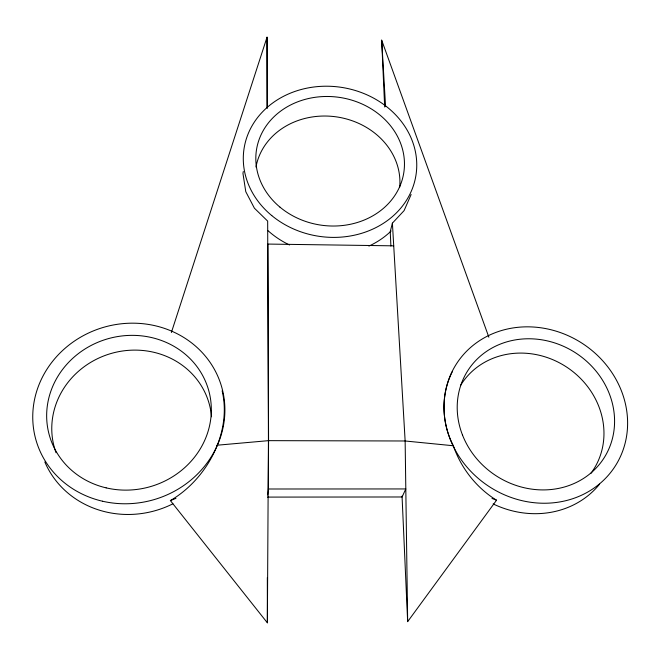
<?xml version="1.0" encoding="UTF-8"?>
<svg xmlns="http://www.w3.org/2000/svg" width="660" height="660" viewBox="0 0 660 660"><rect width="100%" height="100%" fill="white"/><g stroke="black" fill="none" stroke-linecap="round" stroke-linejoin="round"><path stroke-width="0.99" d="M222.139 390.835C232.072 433.034 206.638 479.449 170.379 500.577L267.366 622.817L268.438 440.665L267.671 221.108L254.413 208.205L245.776 191.672L242.962 173.456L243.284 171.493M267.647 495.074L268.29 489.002L268.57 440.649L267.877 244.068L393.715 245.842M411.122 194.51L404.093 210.623L392.395 223.146L390.241 231.652L390.885 246.056M171.377 332.508L267.036 37.183L267.284 108.273M452.207 371.869C440.707 394.87 441.449 423.101 453.379 445.756C460.878 468.022 476.578 487.921 496.543 500.214L407.657 621.646L402.047 496.106M170.379 500.577L175.956 498.358M216.727 445.252L268.438 440.665M268.29 489.002L405.809 488.944L402.08 496.98L267.432 497.095M268.57 440.649L405.141 440.987L453.379 445.756M491.989 498.407L496.543 500.214M384.673 106.994L381.686 40.169L488.862 337.194M381.686 40.169L385.58 106.664M392.395 223.146L405.141 440.987L407.657 621.646M267.036 37.183L267.077 107.819M267.341 577.541L267.366 622.817M460.449 385.605A78.688 71.528 33.8 0 1 567.493 367.653A78.688 71.528 33.8 0 1 590.758 473.575M599.61 484.127A91.822 83.465 33.8 0 1 493.144 503.91M56.05 452.768A80.454 75.058 -16.9 0 1 115.591 352.316A80.454 75.058 -16.9 0 1 211.538 416.798M172.92 503.803A93.877 87.59 -17 0 1 44.822 461.959M255.973 167.046A72.616 63.31 8.5 0 1 336.08 116.828A72.616 63.31 8.5 0 1 399.696 187.176M391.132 230.983A84.727 73.879 8.5 0 1 368.89 246.089M289.542 244.975A84.727 73.879 8.5 0 1 267.886 230.571M462.544 435.154A80.916 73.194 33.1 0 0 597.242 466.867A80.916 73.194 33.1 0 0 547.866 341.014A80.916 73.194 33.1 0 0 462.544 435.154M450.359 439.634A94.413 85.404 33.2 0 0 607.612 476.091A94.413 85.404 33.2 0 0 549.475 329.389A94.413 85.404 33.2 0 0 450.359 439.634M106.144 487.864A82.764 76.923 -16 0 0 208.923 391.273A82.764 76.923 -16 0 0 71.907 359.098A82.764 76.923 -16 0 0 106.144 487.864M102.514 501.22A96.575 89.768 -16 0 0 221.991 388.072A96.575 89.768 -16 0 0 61.941 351.128A96.575 89.768 -16 0 0 102.514 501.22M271.772 215.589A86.971 75.306 8.6 0 0 414.802 180.906A86.971 75.306 8.6 0 0 303.517 88.91A86.971 75.306 8.6 0 0 271.772 215.589M279.988 207.157A74.539 64.54 8.6 0 0 402.724 177.878A74.539 64.54 8.6 0 0 307.692 98.719A74.539 64.54 8.6 0 0 279.988 207.157"/></g></svg>
